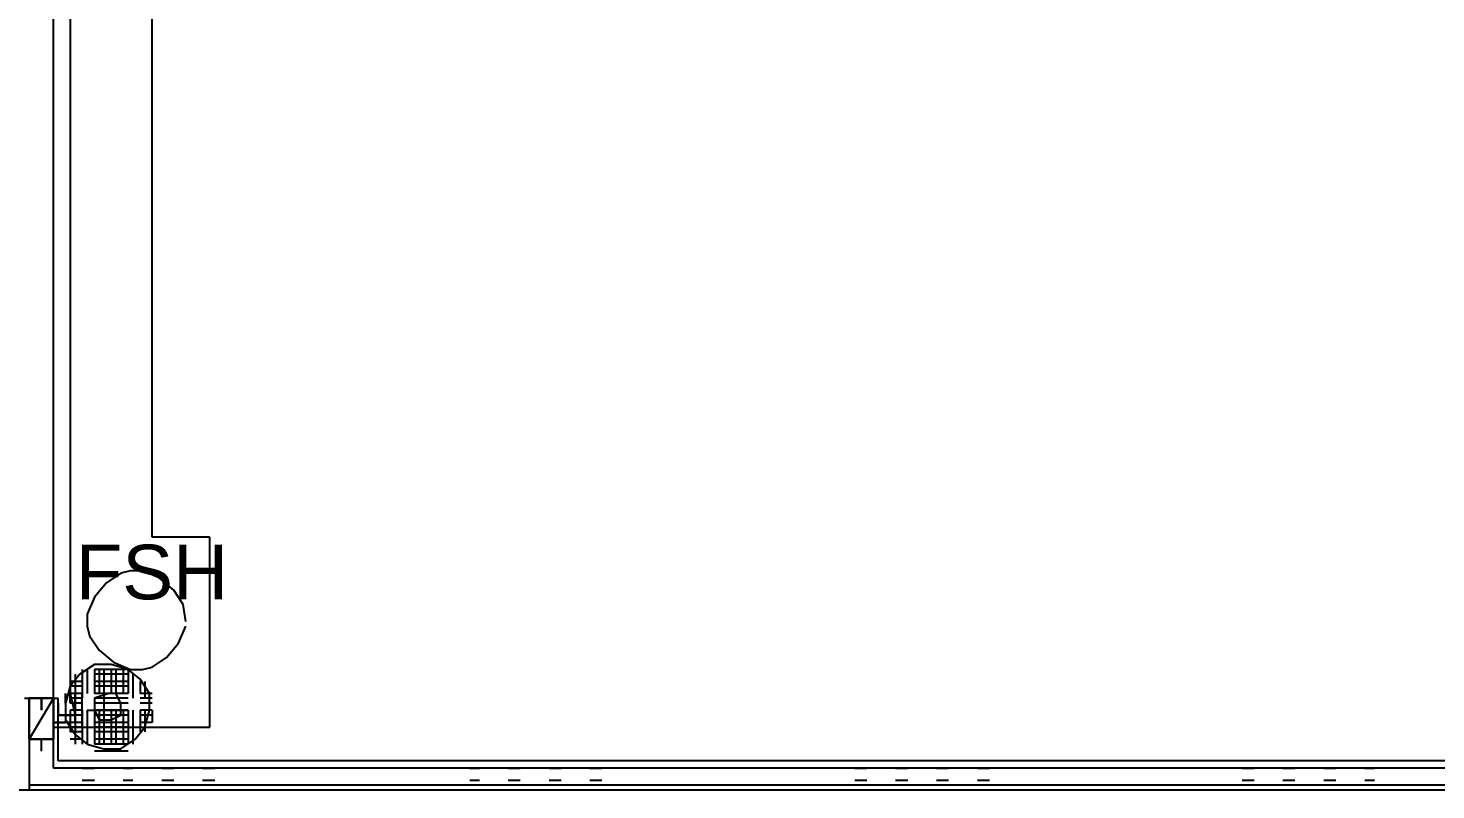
# Model space of a CAD drawing. Header units: millimetres. Extents: x 5 to 415, y 48 to 251.
# Drawn here: x 288.65 to 298.97, y 106.61 to 112.19 of the extents above; entities that cross this region are included whole.
import ezdxf

# ---------------------------------------------------------------- set-up
doc = ezdxf.new("R2010")
doc.units = ezdxf.units.MM
doc.layers.add('P', color=7, linetype='Continuous')
doc.layers.add('T', color=7, linetype='Continuous')

msp = doc.modelspace()

# ---------------------------------------------------------------- linework, layer by layer
at = {"layer": 'P'}
for points in [[(289.56, 108.462), (289.56, 114.565)], [(288.837, 107.28), (288.837, 114.388)], [(288.96, 114.388), (288.96, 107.28)], [(289.983, 108.462), (289.56, 108.462)], [(289.983, 107.068), (289.983, 108.462)], [(289.331, 108.197), (289.225, 108.126)], [(289.401, 108.215), (289.331, 108.197)], [(289.489, 108.215), (289.401, 108.215)], [(289.613, 108.162), (289.489, 108.215)], [(289.719, 108.073), (289.613, 108.162)], [(289.225, 108.126), (289.137, 108.021)], [(289.789, 107.968), (289.719, 108.073)], [(289.137, 108.021), (289.084, 107.897)], [(289.807, 107.844), (289.789, 107.968)], [(289.084, 107.897), (289.084, 107.809)], [(289.084, 107.809), (289.101, 107.738)], [(289.101, 107.738), (289.172, 107.633)], [(289.754, 107.685), (289.807, 107.809)], [(289.172, 107.633), (289.278, 107.544)], [(289.666, 107.58), (289.754, 107.685)], [(289.137, 107.527), (289.031, 107.456)], [(289.243, 107.527), (289.137, 107.527)], [(289.26, 107.527), (289.172, 107.527)], [(289.384, 107.491), (289.26, 107.527)], [(289.278, 107.544), (289.401, 107.491)], [(289.56, 107.509), (289.666, 107.58)], [(289.031, 107.456), (288.96, 107.368)], [(288.996, 107.456), (288.996, 107.368)], [(288.996, 107.456), (288.996, 107.368)], [(288.996, 107.456), (288.996, 107.368)], [(289.048, 107.491), (289.048, 107.403)], [(289.048, 107.491), (289.048, 107.403)], [(289.048, 107.456), (289.048, 107.368)], [(289.048, 107.456), (289.048, 107.368)], [(289.084, 107.491), (289.084, 107.403)], [(289.084, 107.491), (289.084, 107.403)], [(289.084, 107.491), (289.084, 107.403)], [(289.084, 107.491), (289.084, 107.403)], [(289.207, 107.491), (289.137, 107.491)], [(289.207, 107.491), (289.137, 107.491)], [(289.137, 107.491), (289.137, 107.403)], [(289.137, 107.491), (289.137, 107.403)], [(289.137, 107.491), (289.137, 107.403)], [(289.207, 107.456), (289.137, 107.456)], [(289.207, 107.456), (289.137, 107.456)], [(289.207, 107.456), (289.137, 107.456)], [(289.207, 107.456), (289.137, 107.456)], [(289.26, 107.491), (289.172, 107.491)], [(289.26, 107.491), (289.172, 107.491)], [(289.172, 107.491), (289.172, 107.403)], [(289.172, 107.491), (289.172, 107.403)], [(289.172, 107.491), (289.172, 107.403)], [(289.172, 107.491), (289.172, 107.403)], [(289.295, 107.491), (289.207, 107.491)], [(289.295, 107.491), (289.207, 107.491)], [(289.207, 107.491), (289.207, 107.403)], [(289.207, 107.491), (289.207, 107.403)], [(289.207, 107.491), (289.207, 107.403)], [(289.207, 107.491), (289.207, 107.403)], [(289.295, 107.456), (289.207, 107.456)], [(289.295, 107.456), (289.207, 107.456)], [(289.295, 107.456), (289.207, 107.456)], [(289.295, 107.456), (289.207, 107.456)], [(289.348, 107.491), (289.26, 107.491)], [(289.348, 107.491), (289.26, 107.491)], [(289.26, 107.491), (289.26, 107.403)], [(289.26, 107.491), (289.26, 107.403)], [(289.26, 107.491), (289.26, 107.403)], [(289.26, 107.491), (289.26, 107.403)], [(289.384, 107.491), (289.295, 107.491)], [(289.384, 107.491), (289.295, 107.491)], [(289.295, 107.491), (289.295, 107.403)], [(289.295, 107.491), (289.295, 107.403)], [(289.295, 107.491), (289.295, 107.403)], [(289.295, 107.491), (289.295, 107.403)], [(289.384, 107.456), (289.295, 107.456)], [(289.384, 107.456), (289.295, 107.456)], [(289.384, 107.456), (289.295, 107.456)], [(289.384, 107.456), (289.295, 107.456)], [(289.348, 107.491), (289.348, 107.403)], [(289.348, 107.491), (289.348, 107.403)], [(289.348, 107.491), (289.348, 107.403)], [(289.348, 107.491), (289.348, 107.403)], [(289.384, 107.491), (289.384, 107.403)], [(289.384, 107.491), (289.384, 107.403)], [(289.384, 107.491), (289.384, 107.403)], [(289.384, 107.491), (289.384, 107.403)], [(289.472, 107.421), (289.384, 107.491)], [(289.401, 107.491), (289.489, 107.491)], [(289.419, 107.456), (289.419, 107.368)], [(289.419, 107.456), (289.419, 107.368)], [(289.419, 107.456), (289.419, 107.368)], [(289.419, 107.456), (289.419, 107.368)], [(289.542, 107.315), (289.472, 107.421)], [(289.489, 107.491), (289.56, 107.509)], [(288.96, 107.368), (288.925, 107.244)], [(289.048, 107.403), (288.96, 107.403)], [(289.048, 107.403), (288.96, 107.403)], [(289.048, 107.403), (288.96, 107.403)], [(288.96, 107.403), (288.96, 107.315)], [(288.96, 107.403), (288.96, 107.315)], [(289.048, 107.368), (288.96, 107.368)], [(289.048, 107.368), (288.96, 107.368)], [(289.048, 107.368), (288.96, 107.368)], [(289.048, 107.368), (288.96, 107.368)], [(288.96, 107.368), (288.96, 107.28)], [(288.96, 107.368), (288.96, 107.28)], [(288.996, 107.403), (288.996, 107.315)], [(288.996, 107.368), (288.996, 107.28)], [(288.996, 107.368), (288.996, 107.28)], [(288.996, 107.368), (288.996, 107.28)], [(289.048, 107.403), (289.048, 107.315)], [(289.048, 107.403), (289.048, 107.315)], [(289.048, 107.368), (289.048, 107.28)], [(289.048, 107.368), (289.048, 107.28)], [(289.084, 107.403), (289.084, 107.315)], [(289.084, 107.403), (289.084, 107.315)], [(289.084, 107.403), (289.084, 107.315)], [(289.084, 107.403), (289.084, 107.315)], [(289.207, 107.403), (289.137, 107.403)], [(289.207, 107.403), (289.137, 107.403)], [(289.207, 107.403), (289.137, 107.403)], [(289.207, 107.403), (289.137, 107.403)], [(289.137, 107.403), (289.137, 107.315)], [(289.137, 107.403), (289.137, 107.315)], [(289.137, 107.403), (289.137, 107.315)], [(289.207, 107.368), (289.137, 107.368)], [(289.207, 107.368), (289.137, 107.368)], [(289.207, 107.368), (289.137, 107.368)], [(289.207, 107.368), (289.137, 107.368)], [(289.172, 107.403), (289.172, 107.315)], [(289.172, 107.403), (289.172, 107.315)], [(289.172, 107.403), (289.172, 107.315)], [(289.172, 107.403), (289.172, 107.315)], [(289.295, 107.403), (289.207, 107.403)], [(289.295, 107.403), (289.207, 107.403)], [(289.295, 107.403), (289.207, 107.403)], [(289.295, 107.403), (289.207, 107.403)], [(289.207, 107.403), (289.207, 107.315)], [(289.207, 107.403), (289.207, 107.315)], [(289.207, 107.403), (289.207, 107.315)], [(289.207, 107.403), (289.207, 107.315)], [(289.207, 107.368), (289.207, 107.033)], [(289.295, 107.368), (289.207, 107.368)], [(289.295, 107.368), (289.207, 107.368)], [(289.295, 107.368), (289.207, 107.368)], [(289.295, 107.368), (289.207, 107.368)], [(289.26, 107.403), (289.26, 107.315)], [(289.26, 107.403), (289.26, 107.315)], [(289.26, 107.403), (289.26, 107.315)], [(289.26, 107.403), (289.26, 107.315)], [(289.384, 107.403), (289.295, 107.403)], [(289.384, 107.403), (289.295, 107.403)], [(289.384, 107.403), (289.295, 107.403)], [(289.384, 107.403), (289.295, 107.403)], [(289.295, 107.403), (289.295, 107.315)], [(289.295, 107.403), (289.295, 107.315)], [(289.295, 107.403), (289.295, 107.315)], [(289.295, 107.403), (289.295, 107.315)], [(289.384, 107.368), (289.295, 107.368)], [(289.384, 107.368), (289.295, 107.368)], [(289.384, 107.368), (289.295, 107.368)], [(289.384, 107.368), (289.295, 107.368)], [(289.348, 107.403), (289.348, 107.315)], [(289.348, 107.403), (289.348, 107.315)], [(289.348, 107.403), (289.348, 107.315)], [(289.348, 107.403), (289.348, 107.315)], [(289.384, 107.403), (289.384, 107.315)], [(289.384, 107.403), (289.384, 107.315)], [(289.384, 107.403), (289.384, 107.315)], [(289.384, 107.403), (289.384, 107.315)], [(289.419, 107.368), (289.419, 107.28)], [(289.419, 107.368), (289.419, 107.28)], [(289.419, 107.368), (289.419, 107.28)], [(289.419, 107.368), (289.419, 107.28)], [(289.472, 107.403), (289.472, 107.315)], [(289.472, 107.403), (289.472, 107.315)], [(289.472, 107.403), (289.472, 107.315)], [(289.507, 107.403), (289.507, 107.315)], [(289.507, 107.368), (289.507, 107.28)], [(289.507, 107.368), (289.507, 107.28)], [(288.625, 107.28), (288.872, 107.28)], [(288.66, 106.98), (288.66, 107.28)], [(288.66, 107.28), (288.66, 106.609)], [(288.66, 107.28), (288.66, 106.645)], [(288.837, 107.28), (288.66, 106.98)], [(288.837, 107.28), (288.66, 107.28)], [(288.66, 107.28), (288.66, 106.98)], [(288.837, 107.28), (288.66, 107.28)], [(288.66, 106.98), (288.66, 107.28)], [(288.749, 107.192), (288.749, 107.28)], [(288.749, 107.28), (288.749, 107.192)], [(288.837, 107.28), (288.837, 106.98)], [(288.837, 106.98), (288.837, 107.28)], [(288.837, 107.28), (288.837, 107.103)], [(288.837, 107.103), (288.837, 107.28)], [(288.837, 107.28), (288.837, 106.98)], [(288.872, 106.821), (288.872, 107.28)], [(288.872, 106.821), (288.872, 107.28)], [(288.872, 107.244), (288.872, 107.156)], [(288.872, 107.156), (288.872, 107.244)], [(288.925, 107.315), (288.925, 107.244)], [(288.925, 107.244), (288.925, 107.315)], [(288.925, 107.244), (288.925, 107.315)], [(288.925, 107.244), (288.925, 107.121)], [(289.048, 107.315), (288.96, 107.315)], [(289.048, 107.315), (288.96, 107.315)], [(289.048, 107.315), (288.96, 107.315)], [(289.048, 107.315), (288.96, 107.315)], [(288.96, 107.244), (288.96, 107.315)], [(288.96, 107.315), (288.996, 107.156)], [(288.96, 107.244), (288.96, 107.315)], [(289.048, 107.28), (288.96, 107.28)], [(289.048, 107.28), (288.96, 107.28)], [(289.048, 107.28), (288.96, 107.28)], [(289.048, 107.244), (288.96, 107.244)], [(289.048, 107.244), (288.96, 107.244)], [(289.048, 107.244), (288.96, 107.244)], [(289.048, 107.244), (288.96, 107.244)], [(288.996, 107.315), (288.996, 107.103)], [(288.996, 107.103), (288.996, 107.315)], [(288.996, 107.315), (288.996, 107.156)], [(288.996, 107.156), (288.996, 107.315)], [(289.048, 107.068), (289.048, 107.315)], [(289.048, 107.103), (289.048, 107.315)], [(289.243, 107.315), (289.137, 107.28)], [(289.207, 107.315), (289.137, 107.315)], [(289.207, 107.315), (289.137, 107.315)], [(289.207, 107.315), (289.137, 107.315)], [(289.207, 107.315), (289.137, 107.315)], [(289.137, 107.28), (289.137, 107.192)], [(289.207, 107.28), (289.137, 107.28)], [(289.207, 107.28), (289.137, 107.28)], [(289.207, 107.28), (289.137, 107.28)], [(289.207, 107.244), (289.137, 107.244)], [(289.207, 107.244), (289.137, 107.244)], [(289.207, 107.244), (289.137, 107.244)], [(289.207, 107.244), (289.137, 107.244)], [(289.295, 107.315), (289.207, 107.315)], [(289.295, 107.315), (289.207, 107.315)], [(289.295, 107.315), (289.207, 107.315)], [(289.295, 107.315), (289.207, 107.315)], [(289.295, 107.28), (289.207, 107.28)], [(289.295, 107.28), (289.207, 107.28)], [(289.295, 107.28), (289.207, 107.28)], [(289.295, 107.244), (289.207, 107.244)], [(289.295, 107.244), (289.207, 107.244)], [(289.295, 107.244), (289.207, 107.244)], [(289.295, 107.244), (289.207, 107.244)], [(289.331, 107.244), (289.295, 107.315)], [(289.384, 107.315), (289.295, 107.315)], [(289.384, 107.315), (289.295, 107.315)], [(289.384, 107.315), (289.295, 107.315)], [(289.384, 107.315), (289.295, 107.315)], [(289.384, 107.28), (289.295, 107.28)], [(289.384, 107.28), (289.295, 107.28)], [(289.384, 107.28), (289.295, 107.28)], [(289.384, 107.244), (289.295, 107.244)], [(289.384, 107.244), (289.295, 107.244)], [(289.384, 107.244), (289.295, 107.244)], [(289.384, 107.244), (289.295, 107.244)], [(289.331, 107.156), (289.331, 107.244)], [(289.56, 107.315), (289.472, 107.315)], [(289.56, 107.28), (289.472, 107.28)], [(289.56, 107.28), (289.472, 107.28)], [(289.56, 107.28), (289.472, 107.28)], [(289.56, 107.244), (289.472, 107.244)], [(289.56, 107.244), (289.472, 107.244)], [(289.56, 107.244), (289.472, 107.244)], [(289.56, 107.244), (289.472, 107.244)], [(289.542, 107.192), (289.542, 107.315)], [(288.872, 107.156), (288.996, 107.156)], [(288.996, 107.156), (288.872, 107.156)], [(288.925, 107.192), (288.925, 107.103)], [(288.925, 107.192), (288.925, 107.103)], [(288.925, 107.192), (288.925, 107.103)], [(288.925, 107.121), (288.996, 107.015)], [(289.048, 107.192), (288.96, 107.192)], [(289.048, 107.192), (288.96, 107.192)], [(289.048, 107.192), (288.96, 107.192)], [(289.048, 107.192), (288.96, 107.192)], [(288.96, 107.192), (288.96, 107.103)], [(288.96, 107.192), (288.96, 107.103)], [(288.96, 107.192), (288.96, 107.103)], [(288.96, 107.192), (288.96, 107.103)], [(289.048, 107.156), (288.96, 107.156)], [(289.048, 107.156), (288.96, 107.156)], [(289.048, 107.156), (288.96, 107.156)], [(289.048, 107.156), (288.96, 107.156)], [(288.996, 107.192), (288.996, 107.103)], [(288.996, 107.192), (288.996, 107.103)], [(288.996, 107.192), (288.996, 107.103)], [(288.996, 107.192), (288.996, 107.103)], [(288.996, 107.192), (288.996, 107.103)], [(288.996, 107.103), (288.996, 107.192)], [(289.048, 107.192), (289.048, 107.103)], [(289.048, 107.192), (289.048, 107.103)], [(289.048, 107.192), (289.048, 107.103)], [(289.048, 107.192), (289.048, 107.103)], [(289.084, 107.192), (289.384, 107.192)], [(289.084, 107.192), (289.084, 107.103)], [(289.084, 107.192), (289.084, 107.103)], [(289.084, 107.192), (289.084, 107.103)], [(289.084, 107.192), (289.084, 107.103)], [(289.137, 107.192), (289.172, 107.121)], [(289.207, 107.192), (289.137, 107.192)], [(289.207, 107.192), (289.137, 107.192)], [(289.207, 107.192), (289.137, 107.192)], [(289.207, 107.192), (289.137, 107.192)], [(289.137, 107.192), (289.137, 107.103)], [(289.137, 107.192), (289.137, 107.103)], [(289.137, 107.192), (289.137, 107.103)], [(289.207, 107.156), (289.137, 107.156)], [(289.207, 107.156), (289.137, 107.156)], [(289.207, 107.156), (289.137, 107.156)], [(289.207, 107.156), (289.137, 107.156)], [(289.172, 107.192), (289.172, 107.103)], [(289.172, 107.192), (289.172, 107.103)], [(289.172, 107.192), (289.172, 107.103)], [(289.172, 107.192), (289.172, 107.103)], [(289.172, 107.121), (289.26, 107.121)], [(289.295, 107.192), (289.207, 107.192)], [(289.295, 107.192), (289.207, 107.192)], [(289.295, 107.192), (289.207, 107.192)], [(289.295, 107.192), (289.207, 107.192)], [(289.207, 107.192), (289.207, 107.103)], [(289.207, 107.192), (289.207, 107.103)], [(289.207, 107.192), (289.207, 107.103)], [(289.207, 107.192), (289.207, 107.103)], [(289.295, 107.156), (289.207, 107.156)], [(289.295, 107.156), (289.207, 107.156)], [(289.295, 107.156), (289.207, 107.156)], [(289.295, 107.156), (289.207, 107.156)], [(289.26, 107.192), (289.26, 107.103)], [(289.26, 107.192), (289.26, 107.103)], [(289.26, 107.192), (289.26, 107.103)], [(289.26, 107.192), (289.26, 107.103)], [(289.26, 107.121), (289.331, 107.156)], [(289.384, 107.192), (289.295, 107.192)], [(289.384, 107.192), (289.295, 107.192)], [(289.384, 107.192), (289.295, 107.192)], [(289.384, 107.192), (289.295, 107.192)], [(289.295, 107.192), (289.295, 107.103)], [(289.295, 107.192), (289.295, 107.103)], [(289.295, 107.192), (289.295, 107.103)], [(289.295, 107.192), (289.295, 107.103)], [(289.384, 107.156), (289.295, 107.156)], [(289.384, 107.156), (289.295, 107.156)], [(289.384, 107.156), (289.295, 107.156)], [(289.384, 107.156), (289.295, 107.156)], [(289.348, 107.192), (289.348, 107.103)], [(289.348, 107.192), (289.348, 107.103)], [(289.348, 107.192), (289.348, 107.103)], [(289.348, 107.192), (289.348, 107.103)], [(289.384, 107.192), (289.384, 107.103)], [(289.384, 107.192), (289.384, 107.103)], [(289.384, 107.192), (289.384, 107.103)], [(289.384, 107.192), (289.384, 107.103)], [(289.419, 107.192), (289.419, 107.103)], [(289.419, 107.192), (289.419, 107.103)], [(289.419, 107.192), (289.419, 107.103)], [(289.419, 107.192), (289.419, 107.103)], [(289.56, 107.192), (289.472, 107.192)], [(289.56, 107.192), (289.472, 107.192)], [(289.56, 107.192), (289.472, 107.192)], [(289.56, 107.192), (289.472, 107.192)], [(289.472, 107.192), (289.472, 107.103)], [(289.472, 107.192), (289.472, 107.103)], [(289.472, 107.192), (289.472, 107.103)], [(289.56, 107.156), (289.472, 107.156)], [(289.56, 107.156), (289.472, 107.156)], [(289.56, 107.156), (289.472, 107.156)], [(289.56, 107.156), (289.472, 107.156)], [(289.507, 107.192), (289.507, 107.103)], [(289.507, 107.192), (289.507, 107.103)], [(289.507, 107.192), (289.507, 107.103)], [(289.507, 107.192), (289.507, 107.103)], [(289.507, 107.068), (289.542, 107.192)], [(289.56, 107.192), (289.56, 107.103)], [(288.925, 107.103), (288.837, 107.103)], [(288.837, 107.103), (288.925, 107.103)], [(288.837, 107.068), (289.983, 107.068)], [(288.996, 107.103), (288.925, 107.103)], [(288.925, 107.068), (288.996, 107.068)], [(289.048, 107.103), (288.96, 107.103)], [(289.048, 107.103), (288.96, 107.103)], [(289.048, 107.103), (288.96, 107.103)], [(289.048, 107.103), (288.96, 107.103)], [(288.96, 107.103), (288.96, 107.033)], [(288.96, 107.103), (288.96, 107.033)], [(288.96, 107.103), (288.96, 107.033)], [(288.96, 107.103), (288.96, 107.033)], [(289.048, 107.068), (288.96, 107.068)], [(289.048, 107.068), (288.96, 107.068)], [(289.048, 107.068), (288.96, 107.068)], [(289.048, 107.068), (288.96, 107.068)], [(289.048, 107.033), (288.96, 107.033)], [(289.048, 107.033), (288.96, 107.033)], [(289.048, 107.033), (288.96, 107.033)], [(289.048, 107.033), (288.96, 107.033)], [(288.996, 107.103), (288.996, 107.033)], [(288.996, 107.103), (288.996, 107.033)], [(288.996, 107.103), (288.996, 107.033)], [(288.996, 107.103), (288.996, 107.033)], [(288.996, 107.033), (288.996, 106.945)], [(288.996, 107.033), (288.996, 106.945)], [(288.996, 107.015), (289.084, 106.945)], [(289.048, 107.103), (289.048, 107.033)], [(289.048, 107.103), (289.048, 107.033)], [(289.048, 107.103), (289.048, 107.033)], [(289.048, 107.103), (289.048, 107.033)], [(289.048, 107.033), (289.048, 106.945)], [(289.048, 107.033), (289.048, 106.945)], [(289.048, 107.033), (289.048, 106.945)], [(289.048, 107.033), (289.048, 106.945)], [(289.084, 107.103), (289.084, 107.033)], [(289.084, 107.103), (289.084, 107.033)], [(289.084, 107.103), (289.084, 107.033)], [(289.084, 107.103), (289.084, 107.033)], [(289.084, 107.033), (289.084, 106.945)], [(289.084, 107.033), (289.084, 106.945)], [(289.084, 107.033), (289.084, 106.945)], [(289.084, 107.033), (289.084, 106.945)], [(289.207, 107.103), (289.137, 107.103)], [(289.207, 107.103), (289.137, 107.103)], [(289.207, 107.103), (289.137, 107.103)], [(289.207, 107.103), (289.137, 107.103)], [(289.137, 107.103), (289.137, 107.033)], [(289.137, 107.103), (289.137, 107.033)], [(289.137, 107.103), (289.137, 107.033)], [(289.207, 107.068), (289.137, 107.068)], [(289.207, 107.068), (289.137, 107.068)], [(289.207, 107.068), (289.137, 107.068)], [(289.207, 107.068), (289.137, 107.068)], [(289.207, 107.033), (289.137, 107.033)], [(289.207, 107.033), (289.137, 107.033)], [(289.207, 107.033), (289.137, 107.033)], [(289.207, 107.033), (289.137, 107.033)], [(289.137, 107.033), (289.137, 106.945)], [(289.137, 107.033), (289.137, 106.945)], [(289.137, 107.033), (289.137, 106.945)], [(289.172, 107.103), (289.172, 107.033)], [(289.172, 107.103), (289.172, 107.033)], [(289.172, 107.103), (289.172, 107.033)], [(289.172, 107.103), (289.172, 107.033)], [(289.172, 107.033), (289.172, 106.945)], [(289.172, 107.033), (289.172, 106.945)], [(289.172, 107.033), (289.172, 106.945)], [(289.172, 107.033), (289.172, 106.945)], [(289.295, 107.103), (289.207, 107.103)], [(289.295, 107.103), (289.207, 107.103)], [(289.295, 107.103), (289.207, 107.103)], [(289.295, 107.103), (289.207, 107.103)], [(289.207, 107.103), (289.207, 107.033)], [(289.207, 107.103), (289.207, 107.033)], [(289.207, 107.103), (289.207, 107.033)], [(289.207, 107.103), (289.207, 107.033)], [(289.295, 107.068), (289.207, 107.068)], [(289.295, 107.068), (289.207, 107.068)], [(289.295, 107.068), (289.207, 107.068)], [(289.295, 107.068), (289.207, 107.068)], [(289.295, 107.033), (289.207, 107.033)], [(289.295, 107.033), (289.207, 107.033)], [(289.295, 107.033), (289.207, 107.033)], [(289.295, 107.033), (289.207, 107.033)], [(289.207, 107.033), (289.207, 106.945)], [(289.207, 107.033), (289.207, 106.945)], [(289.207, 107.033), (289.207, 106.945)], [(289.207, 107.033), (289.207, 106.945)], [(289.26, 107.103), (289.26, 107.033)], [(289.26, 107.103), (289.26, 107.033)], [(289.26, 107.103), (289.26, 107.033)], [(289.26, 107.103), (289.26, 107.033)], [(289.26, 107.033), (289.26, 106.945)], [(289.26, 107.033), (289.26, 106.945)], [(289.26, 107.033), (289.26, 106.945)], [(289.26, 107.033), (289.26, 106.945)], [(289.384, 107.103), (289.295, 107.103)], [(289.384, 107.103), (289.295, 107.103)], [(289.384, 107.103), (289.295, 107.103)], [(289.384, 107.103), (289.295, 107.103)], [(289.295, 107.103), (289.295, 107.033)], [(289.295, 107.103), (289.295, 107.033)], [(289.295, 107.103), (289.295, 107.033)], [(289.295, 107.103), (289.295, 107.033)], [(289.384, 107.068), (289.295, 107.068)], [(289.384, 107.068), (289.295, 107.068)], [(289.384, 107.068), (289.295, 107.068)], [(289.384, 107.068), (289.295, 107.068)], [(289.384, 107.033), (289.295, 107.033)], [(289.384, 107.033), (289.295, 107.033)], [(289.384, 107.033), (289.295, 107.033)], [(289.384, 107.033), (289.295, 107.033)], [(289.295, 107.033), (289.295, 106.945)], [(289.295, 107.033), (289.295, 106.945)], [(289.295, 107.033), (289.295, 106.945)], [(289.295, 107.033), (289.295, 106.945)], [(289.348, 107.103), (289.348, 107.033)], [(289.348, 107.103), (289.348, 107.033)], [(289.348, 107.103), (289.348, 107.033)], [(289.348, 107.103), (289.348, 107.033)], [(289.348, 107.033), (289.348, 106.945)], [(289.348, 107.033), (289.348, 106.945)], [(289.348, 107.033), (289.348, 106.945)], [(289.348, 107.033), (289.348, 106.945)], [(289.384, 107.103), (289.384, 107.033)], [(289.384, 107.103), (289.384, 107.033)], [(289.384, 107.103), (289.384, 107.033)], [(289.384, 107.103), (289.384, 107.033)], [(289.384, 107.033), (289.384, 106.945)], [(289.384, 107.033), (289.384, 106.945)], [(289.384, 107.033), (289.384, 106.945)], [(289.384, 107.033), (289.384, 106.945)], [(289.419, 107.103), (289.419, 107.033)], [(289.419, 107.103), (289.419, 107.033)], [(289.419, 107.103), (289.419, 107.033)], [(289.419, 107.103), (289.419, 107.033)], [(289.419, 107.033), (289.419, 106.945)], [(289.419, 107.033), (289.419, 106.945)], [(289.419, 107.033), (289.419, 106.945)], [(289.419, 107.033), (289.419, 106.945)], [(289.437, 106.98), (289.507, 107.068)], [(289.56, 107.103), (289.472, 107.103)], [(289.56, 107.103), (289.472, 107.103)], [(289.56, 107.103), (289.472, 107.103)], [(289.56, 107.103), (289.472, 107.103)], [(289.472, 107.103), (289.472, 107.033)], [(289.472, 107.103), (289.472, 107.033)], [(289.472, 107.103), (289.472, 107.033)], [(289.507, 107.103), (289.507, 107.033)], [(289.507, 107.103), (289.507, 107.033)], [(289.507, 107.103), (289.507, 107.033)], [(288.837, 106.98), (288.66, 106.98)], [(288.66, 106.98), (288.837, 106.98)], [(288.837, 106.98), (288.66, 106.98)], [(288.749, 106.892), (288.749, 106.98)], [(288.837, 106.768), (288.837, 106.98)], [(289.048, 106.98), (288.96, 106.98)], [(289.084, 106.945), (289.207, 106.909)], [(289.207, 106.98), (289.137, 106.98)], [(289.207, 106.98), (289.137, 106.98)], [(289.207, 106.98), (289.137, 106.98)], [(289.207, 106.98), (289.137, 106.98)], [(289.207, 106.945), (289.137, 106.945)], [(289.207, 106.945), (289.137, 106.945)], [(289.207, 106.945), (289.137, 106.945)], [(289.295, 106.98), (289.207, 106.98)], [(289.295, 106.98), (289.207, 106.98)], [(289.295, 106.98), (289.207, 106.98)], [(289.295, 106.98), (289.207, 106.98)], [(289.295, 106.945), (289.207, 106.945)], [(289.295, 106.945), (289.207, 106.945)], [(289.295, 106.945), (289.207, 106.945)], [(289.207, 106.909), (289.331, 106.909)], [(289.384, 106.98), (289.295, 106.98)], [(289.384, 106.98), (289.295, 106.98)], [(289.384, 106.98), (289.295, 106.98)], [(289.384, 106.98), (289.295, 106.98)], [(289.384, 106.945), (289.295, 106.945)], [(289.384, 106.945), (289.295, 106.945)], [(289.384, 106.945), (289.295, 106.945)], [(289.331, 106.909), (289.437, 106.98)], [(306.617, 106.821), (288.872, 106.821)], [(306.617, 106.821), (288.872, 106.821)], [(289.207, 106.892), (289.137, 106.892)], [(289.207, 106.892), (289.137, 106.892)], [(289.207, 106.892), (289.137, 106.892)], [(289.26, 106.892), (289.172, 106.892)], [(289.295, 106.892), (289.207, 106.892)], [(289.295, 106.892), (289.207, 106.892)], [(289.295, 106.892), (289.207, 106.892)], [(289.348, 106.892), (289.26, 106.892)], [(289.384, 106.892), (289.295, 106.892)], [(289.384, 106.892), (289.295, 106.892)], [(306.617, 106.768), (288.837, 106.768)], [(289.048, 106.768), (289.137, 106.768)], [(289.348, 106.768), (289.419, 106.768)], [(289.631, 106.768), (289.719, 106.768)], [(289.93, 106.768), (290.019, 106.768)], [(291.888, 106.768), (291.959, 106.768)], [(292.171, 106.768), (292.259, 106.768)], [(292.47, 106.768), (292.559, 106.768)], [(292.77, 106.768), (292.858, 106.768)], [(294.711, 106.768), (294.799, 106.768)], [(295.01, 106.768), (295.099, 106.768)], [(295.31, 106.768), (295.398, 106.768)], [(295.61, 106.768), (295.698, 106.768)], [(297.55, 106.768), (297.639, 106.768)], [(297.85, 106.768), (297.938, 106.768)], [(298.15, 106.768), (298.238, 106.768)], [(298.45, 106.768), (298.521, 106.768)], [(265.765, 106.609), (306.617, 106.609)], [(288.66, 106.645), (306.617, 106.645)], [(288.66, 106.609), (306.617, 106.609)], [(289.048, 106.68), (289.137, 106.68)], [(289.048, 106.609), (289.137, 106.609)], [(289.348, 106.68), (289.419, 106.68)], [(289.348, 106.609), (289.419, 106.609)], [(289.631, 106.68), (289.719, 106.68)], [(289.631, 106.609), (289.719, 106.609)], [(289.93, 106.68), (290.019, 106.68)], [(289.93, 106.609), (290.019, 106.609)], [(291.888, 106.68), (291.959, 106.68)], [(291.888, 106.609), (291.959, 106.609)], [(292.171, 106.68), (292.259, 106.68)], [(292.171, 106.609), (292.259, 106.609)], [(292.47, 106.68), (292.559, 106.68)], [(292.47, 106.609), (292.559, 106.609)], [(292.77, 106.68), (292.858, 106.68)], [(292.77, 106.609), (292.858, 106.609)], [(294.711, 106.68), (294.799, 106.68)], [(294.711, 106.609), (294.799, 106.609)], [(295.01, 106.68), (295.099, 106.68)], [(295.01, 106.609), (295.099, 106.609)], [(295.31, 106.68), (295.398, 106.68)], [(295.31, 106.609), (295.398, 106.609)], [(295.61, 106.68), (295.698, 106.68)], [(295.61, 106.609), (295.698, 106.609)], [(297.55, 106.68), (297.639, 106.68)], [(297.55, 106.609), (297.639, 106.609)], [(297.85, 106.68), (297.938, 106.68)], [(297.85, 106.609), (297.938, 106.609)], [(298.15, 106.68), (298.238, 106.68)], [(298.15, 106.609), (298.238, 106.609)], [(298.45, 106.68), (298.521, 106.68)], [(298.45, 106.609), (298.521, 106.609)]]:
    msp.add_lwpolyline(points, dxfattribs=at)

# ---------------------------------------------------------------- texts
at = {"layer": 'T', "insert": (289, 108), "char_height": 0.4, "attachment_point": 7}
msp.add_mtext('{\\fArial|b0|i0|c0|p18;FSH}', dxfattribs=at)

doc.saveas('drawing.dxf')
